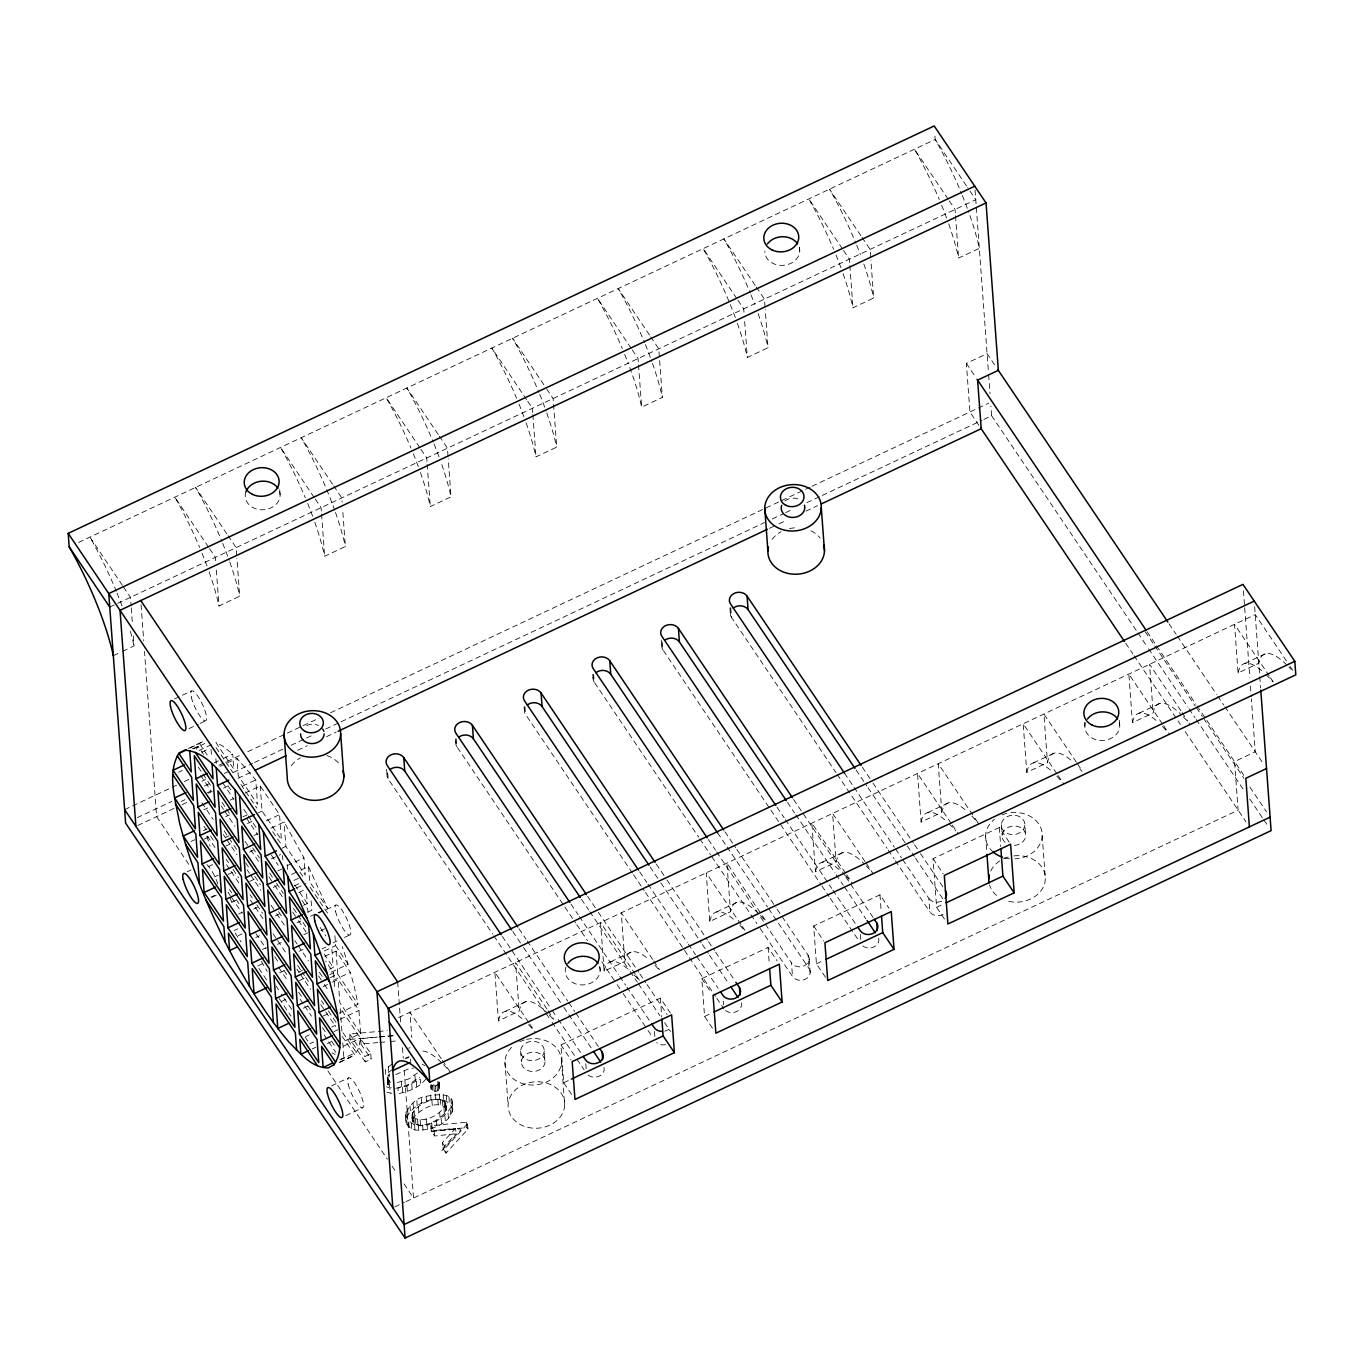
<?xml version="1.0" encoding="UTF-8"?>
<svg xmlns="http://www.w3.org/2000/svg" width="1364" height="1364" viewBox="0 0 1364 1364"><rect width="100%" height="100%" fill="white"/><g stroke="black" fill="none" stroke-linecap="round" stroke-linejoin="round"><path stroke-width="0.75" stroke-dasharray="5 3.75" d="M387.615 1084.192L387.291 1077.253L389.354 1073.792L389.746 1079.197L387.615 1084.192L391.195 1087.909M411.945 1115.496C414.4 1103.203 448.671 1088.796 446.335 1110.381C442.021 1120.56 411.485 1135.172 411.945 1115.496C420.163 1126.255 443.044 1114.303 445.943 1103.391M412.337 1120.901L412.013 1113.945M439.447 1088.864L438.662 1080.834L439.583 1087.534C439.191 1094.201 428.33 1091.251 430.905 1084.806M431.16 1088.404C430.939 1084.363 437.009 1083.067 439.055 1086.238M341.904 1031.099L340.216 1008.03L360.488 1038.14L358.732 1047.927L356.243 1052.377L341.171 1059.47M405.313 1114.627C420.044 1151.557 489.454 1083.954 426.08 1096.332C410.223 1097.577 394.827 1123.663 414.963 1130.006C430.052 1131.643 454.843 1122.981 452.507 1104.448M452.899 1109.853C446.267 1088.114 406.199 1103.476 405.961 1122.657M412.405 1119.35C418.202 1110.347 437.793 1098.31 446.335 1108.796M196.399 749.211L198.07 746.244L203.577 754.428M431.689 1089.7L431.297 1084.295L435.457 1086.034L439.055 1083.476M426.062 1078.822C419.464 1087.347 408.723 1091.865 398.322 1093.57L397.913 1088.165L406.966 1086L420.214 1079.009L420.623 1084.414M441.817 1150.653L460.589 1130.125L459.719 1128.812L429.114 1131.796M467.562 1123.748L467.954 1129.136L446.062 1153.091L445.67 1147.687L467.562 1123.748L466.539 1122.214L430.836 1125.692L431.246 1131.097L434.553 1136.007L456.019 1133.74L455.627 1128.335L434.144 1130.603L430.836 1125.692M446.062 1153.091L442.72 1148.13L442.328 1142.742L455.627 1128.335M442.72 1148.13L456.019 1133.74M392.116 1063.971L385.279 1069.257L385.671 1074.661L392.508 1069.376M397.418 1082.573L408.382 1079.06L419.277 1071.78M395.816 1088.353L408.774 1084.465L419.669 1077.185M395.748 1074.644L407.58 1069.24L413.548 1068.08M190.108 748.069L205.367 740.413M339.517 1062.624L354.776 1054.969L342.296 1036.504M78.601 542.429L935.192 139.469L934.766 133.689M109.751 607.082L975.771 199.707L967.656 187.652M113.331 655.692L120.867 652.145M122.743 651.259L134.047 645.939L133.263 635.385M209.118 571.925A117.526 28.593 64.8 0 1 218.99 605.991L239.706 596.239L236.91 558.2M314.777 522.224A117.526 28.593 64.8 0 1 324.649 556.29L345.365 546.538L342.739 510.613M420.436 472.524A117.526 28.593 64.8 0 1 430.308 506.573L451.024 496.837L448.244 458.798M526.095 422.806A117.526 28.593 64.8 0 1 535.967 456.872L556.7 447.136L553.119 398.527L545.003 386.472M629.759 367.547A117.526 28.593 64.8 0 1 641.643 407.171L662.358 397.418L658.778 348.809L650.662 336.772M737.413 323.404A117.526 28.593 64.8 0 1 747.302 357.47L768.017 347.718L765.221 309.679M843.071 273.704A117.526 28.593 64.8 0 1 852.96 307.77L873.676 298.017L870.88 259.978M948.747 224.003A117.526 28.593 64.8 0 1 958.619 258.052L979.335 248.316A117.526 28.593 64.8 0 0 969.463 214.25M174.558 698.914L191.506 690.951M188.914 728.666L198.326 724.233M200.218 723.346L205.862 720.686M978.943 425.38L969.923 411.996L966.36 363.387L987.076 353.634L996.078 367.018M188.42 748.393L203.492 741.3M192.409 748.904L198.07 746.244M193.483 748.853L204.788 743.533M198.974 750.541L212.153 744.335M201.787 752.161L209.306 748.614M178.599 772.177L182.367 770.404M213.926 762.936L221.462 759.39M223.338 758.503L232.75 754.07L233.738 769.006L215.921 742.562L222.196 745.699L232.75 754.07M124.635 809.619L176.621 785.17M184.293 781.555L190.108 778.827M218.939 765.272L240.166 755.281M247.805 751.683L319.108 718.146M330.548 712.758L810.114 487.17M812.04 486.266L988.764 403.13M220.013 766.363L225.674 763.704M227.549 762.817L236.961 758.384L255.767 779.901L257.557 804.385L238.24 775.707L236.961 758.384M201.838 781.299L205.606 779.526M224.31 773.439L229.97 770.779M137.167 817.701L171.813 801.401M204.532 786.005L210.295 783.294M233.397 772.433L252.647 763.38M254.557 762.476L283.422 748.887M291.129 745.273L304.598 738.93M306.525 738.026L314.214 734.412M325.774 728.973L339.244 722.647M341.171 721.744L764.539 522.565M772.246 518.951L783.788 513.529M785.715 512.608L791.495 509.897M806.891 502.651L820.361 496.326M822.287 495.422L982.012 420.283M983.938 419.379L991.628 415.747L990.929 406.097M181.224 801.452L184.993 799.679M137.781 825.476L174.404 808.238M182.111 804.624L187.891 801.896M207.14 792.842L210.994 791.035M237.95 778.35L251.436 772.007M297.642 750.268L307.275 745.75M326.525 736.679L336.158 732.161M769.381 528.362L777.088 524.731M779.014 523.827L786.721 520.213M805.971 511.142L817.53 505.72M208.436 793.251L212.204 791.478M223.577 788.187L227.345 786.414M242.57 786.107L255.767 779.901M203.935 809.773L207.686 808M245.162 793.047L260.217 785.954L279.535 814.632L281.376 839.747L262.058 811.068L260.217 785.954M230.175 800.139L233.943 798.383M225.657 816.678L229.425 814.905M203.389 830.676L207.157 828.903M242.894 816.866L248.538 814.223M191.113 841.452L194.882 839.678M258.308 812.842L262.058 811.068M204.14 839.133L211.676 835.603M247.395 823.566L253.039 820.906M225.128 837.564L228.896 835.791M266.355 820.838L279.535 814.632M225.861 846.038L233.397 842.492M253.994 835.518L257.762 833.745M270.907 828.17L284.087 821.963L303.933 857.82L305.212 875.125L285.894 846.447L284.087 821.963M187.243 871.767L191.011 869.993M208.112 866.737L213.756 864.077M249.493 852.04L253.261 850.266M214.574 876.847L218.342 875.074M282.126 848.22L285.894 846.447M227.958 874.512L235.495 870.965M271.214 858.928L280.643 854.512M211.028 897.069L214.796 895.296M211.71 897.461L217.37 894.801M249.697 881.4L257.233 877.853M286.986 865.782L303.933 857.82M277.83 870.897L281.598 869.124M231.931 902.098L235.699 900.325M291.521 874.46L299.057 870.914M300.933 870.027L308.469 866.481L327.531 908.271L309.713 881.826L308.469 866.481M273.312 887.418L277.08 885.645M293.908 880.445L301.444 876.899M294.3 885.85L299.961 883.19M238.547 914.051L242.298 912.277M296.534 888.015L305.945 883.582M253.67 909.004L257.438 907.231M298.818 892.533L304.462 889.874M234.028 930.572L237.796 928.816M275.409 915.892L279.177 914.119M238.291 935.67L242.059 933.897M303.541 905.372L307.292 903.599L306.525 893.113M308.042 912.073L311.81 910.299L311.043 899.814M255.767 937.477L259.535 935.704M297.13 922.78L300.898 921.007M310.583 916.233L316.226 913.573M318.119 912.686L323.762 910.027M318.801 913.062L324.444 910.402M326.337 909.515L335.749 905.082M262.365 949.429L266.133 947.656M277.489 944.365L281.257 942.592M303.746 934.732L307.514 932.959M320.898 930.623L324.649 928.85M257.847 965.951L263.508 963.291M299.228 951.271L302.996 949.497M333.157 942.797L336.925 941.024M344.461 937.477L350.105 934.817M322.109 948.798L325.877 947.042M324.325 950.981L335.629 945.661L334.862 935.039M279.586 972.839L285.229 970.179M324.734 956.386L336.038 951.066L350.36 972.344L354.197 986.172L358.016 1004.262L339.176 1013.111M298.699 972.157L302.467 970.384M299.432 980.631L306.968 977.084M329.457 969.224L333.225 967.451L331.674 946.48M331.162 972.225L348.127 964.246L342.262 946.616M329.849 974.629L333.617 972.856L325.655 961.04M330.19 977.681L337.726 974.152L336.038 951.066M281.683 1001.329L285.451 999.556M333.413 980.324L350.36 972.344M323.046 986.632L330.582 983.086M332.475 982.199L338.119 979.54L358.937 1010.451L360.625 1033.52L341.801 1042.386M303.405 1008.218L309.065 1005.558M323.268 1015.992L330.787 1012.446M340.096 1019.3L358.937 1010.451M305.502 1036.691L309.27 1034.918M331.742 1027.058L335.51 1025.302M334.027 1031.576L337.795 1029.803M309.798 1043.767L313.567 1041.994M312.134 1048.967L315.902 1047.194M327.241 1043.596L331.009 1041.823M398.646 1017.544L1255.238 614.601L1288.844 664.507M343.54 1046.103L360.488 1038.14M340.096 1059.504L343.864 1057.731L348.928 1058.191M339.721 1062.062L354.776 1054.969M370.769 1053.741L371.161 1059.146L365.262 1061.925L364.87 1056.52L370.769 1053.741L360.608 1038.669L377.368 1037.186M331.486 1085.897L348.434 1077.935M405.125 1058.447L408.893 1056.691M505.14 1011.406L525.856 1001.67M610.799 961.705L631.515 951.953M716.458 912.005L737.174 902.252M822.117 862.304L842.833 852.551M927.776 812.586L948.491 802.85M1033.435 762.885L1054.167 753.15M1139.111 713.184L1159.826 703.432M1244.769 663.484L1265.485 653.731M528.499 1022.182L494.893 972.276L498.457 1020.886L519.173 1011.133A117.526 28.593 64.8 0 1 547.015 1012.702M635.317 974.203L600.552 922.576L604.116 971.185L624.831 961.432A117.526 28.593 64.8 0 1 648.394 959.097M740.976 924.485L706.211 872.875L709.774 921.484L730.49 911.732A117.526 28.593 64.8 0 1 758.333 913.3M845.475 873.062L811.87 823.157L815.433 871.767L836.149 862.031A117.526 28.593 64.8 0 1 863.992 863.6M951.151 823.362L917.529 773.456L921.109 822.066L941.825 812.33A117.526 28.593 64.8 0 1 965.388 809.994M1056.81 773.661L1023.188 723.755L1026.768 772.365L1047.484 762.629A117.526 28.593 64.8 0 1 1071.047 760.294M1162.469 723.96L1128.846 674.055L1132.427 722.664L1153.143 712.912A117.526 28.593 64.8 0 1 1180.968 714.48M1269.287 675.964L1234.522 624.354L1238.086 672.963L1258.802 663.211A117.526 28.593 64.8 0 1 1286.644 664.779M345.842 1115.633L362.79 1107.67M944.502 919.012L936.608 907.299L933.044 858.689L999.335 827.505L1009.479 842.56M571.567 1094.422L563.69 1082.726L560.911 1044.909L660.364 998.124L670.491 1013.196M712.451 1028.166L704.574 1016.453L701.795 978.636L768.085 947.451L777.105 960.836M825.459 977.204L816.439 963.819L813.677 926.02L879.968 894.818L888.987 908.202M563.69 1082.726L569.419 1080.015M704.574 1016.453L710.252 1013.776M816.439 963.819L824.027 960.256M936.608 907.299L944.178 903.735M394.708 1206.901L404.375 1202.366M406.012 1201.599L1238.12 810.165L1234.556 761.555L1255.272 751.803L1251.385 698.828M408.637 1048.183L410.206 1047.74M405.978 1058.225L408.91 1057.697M431.246 1131.097L466.931 1127.619L467.954 1129.136M379.465 1036.998L396.225 1035.515M360.608 1038.669L361 1044.074L377.76 1042.59M379.857 1042.403L388.228 1041.67M390.326 1041.482L398.714 1040.732M365.262 1061.925L350.088 1039.402L349.695 1033.997L387.24 1030.707M350.088 1039.402L377.214 1037.032M379.294 1036.845L395.969 1035.378M387.018 1092.274L394.077 1093.74M386.609 1086.886L389.848 1087.909L390.24 1093.314M332.1 1052.906L335.135 1054.423M387.223 1078.788L390.803 1082.522M422.039 1064.073L424.63 1065.676M291.691 1009.292L281.24 994.151M199.519 743.636L208.59 757.071M966.496 185.93L935.192 139.469A117.526 28.593 64.8 0 1 961.569 193.586M1290.003 666.229L1294.641 673.117M948.099 199.127L914.477 149.222A117.526 28.593 64.8 0 1 939.267 199.519M949.259 200.849L955.056 209.442L955.363 213.671M1270.447 677.686L1275.084 684.575M1169.016 623.757L1176.16 634.362M1177.354 636.118L1216.586 694.378M1217.779 696.152L1223.73 704.983M1224.906 706.74L1263.149 763.516M966.36 363.387L975.874 377.504M1147.107 631.737L1155.444 644.098M1156.621 645.871L1195.87 704.131M1197.063 705.887L1244.684 776.61M1145.231 631.771L1153.569 644.132M1154.745 645.888L1195.188 705.921M1196.381 707.677L1202.315 716.509M1203.508 718.282L1243.951 778.298M1249.884 787.13L1266.542 811.853M991.628 415.747L1136.724 631.14M1137.9 632.913L1147.414 647.03M1148.607 648.804L1187.856 707.063M1189.05 708.82L1194.983 717.652M1196.177 719.425L1244.94 791.802M1249.697 798.878L1262.774 818.298M1263.968 820.054L1268.725 827.113M860.837 235.648L829.534 189.187A117.526 28.593 64.8 0 1 855.91 243.286M861.997 237.353L870.113 249.407L870.726 257.864M1180.866 710.763L1149.579 664.302L1153.143 712.912M1182.025 712.485L1187.822 721.096M1125.709 643.279L1132.853 653.868M1134.03 655.641L1180.406 724.489M1185.163 731.547L1246.014 821.878M842.441 248.828L808.818 198.922A117.526 28.593 64.8 0 1 833.609 249.22M843.6 250.55L849.38 259.16L849.704 263.371M1163.628 725.682L1169.425 734.275M755.179 285.349L723.875 238.888A117.526 28.593 64.8 0 1 750.251 292.987M756.338 287.071L764.437 299.108L765.068 307.565M1076.366 762.186L1043.903 714.003L1047.484 762.629M1077.526 763.908L1082.164 770.796M736.765 298.528L703.159 248.623A117.526 28.593 64.8 0 1 735.418 317.846M737.924 300.25L743.721 308.861L744.045 313.089M1057.97 775.383L1063.767 783.976M649.503 335.05L618.216 288.588A117.526 28.593 64.8 0 1 644.592 342.705M977.664 822.219L938.244 763.721L941.825 812.33M631.106 348.229L597.5 298.341A117.526 28.593 64.8 0 1 622.291 348.621M632.265 349.951L638.062 358.562L638.369 362.79M952.311 825.084L958.091 833.694M933.044 858.689L943.189 873.744M862.27 767.165L871.784 781.265M872.96 783.021L913.334 842.969M914.528 844.742L919.285 851.784M920.461 853.557L943.036 887.043M856.149 770.08L866.822 785.954M868.016 787.71L906.02 844.128M907.213 845.902L914.34 856.473M915.517 858.246L942.831 898.791M844.521 773.183L852.824 785.528M854.017 787.301L894.392 847.249M895.585 849.005L901.519 857.82M902.712 859.593L928.833 898.382L929.822 911.885A9.446 7.741 -4.2 0 0 944.604 913.437M730.78 607.781L731.496 617.432L835.996 772.587M837.189 774.36L887.077 848.408M888.254 850.164L894.204 858.979M895.381 860.752L929.822 911.885M543.844 384.75L512.557 338.289A117.526 28.593 64.8 0 1 538.933 392.406M865.049 861.605L832.586 813.421L836.149 862.031M866.208 863.327L871.988 871.92M526.606 399.669L491.841 348.042A117.526 28.593 64.8 0 1 516.632 398.322M527.766 401.374L532.403 408.262L532.71 412.491M846.635 874.784L852.432 883.395M793.609 799.457L844.674 875.279M845.868 877.035L873.182 917.58M787.471 802.39L794.598 812.961M795.792 814.717L834.973 872.909M836.166 874.665L843.293 885.253M844.487 887.009L865.85 918.756M777.037 807.249L784.164 817.837M785.357 819.594L831.665 888.356M832.858 890.129L855.416 923.616M662.256 642.018L662.836 649.724L769.722 808.409M770.899 810.182L820.787 884.23M821.963 885.986L829.09 896.574M830.284 898.33L858.791 940.649M813.677 926.02L823.805 941.075M724.949 831.75L735.639 847.624M736.816 849.397L776.014 907.572M777.207 909.345L808.085 955.175L809.074 968.679A9.446 7.741 -4.2 0 1 805.289 979.267A9.446 7.741 -4.2 0 1 792.501 976.471L758.06 925.355M717.617 832.927L725.938 845.254M727.131 847.027L767.506 906.975M768.699 908.731L809.074 968.679M438.185 434.451L406.898 387.99A117.526 28.593 64.8 0 1 433.275 442.107M439.344 436.173L447.46 448.227L448.074 456.684M765.17 919.916L726.927 863.122L730.49 911.732M708.376 839.559L715.503 850.13M716.68 851.903L764.181 922.422M765.375 924.178L791.495 962.967L792.501 976.471M593.596 674.31L594.158 682.034L698.675 837.189M699.868 838.945L710.542 854.819M711.735 856.592L749.74 913.01M750.933 914.767L756.867 923.581M419.788 447.648L386.183 397.742A117.526 28.593 64.8 0 1 410.956 448.023M420.947 449.37L426.744 457.963L427.051 462.191M742.135 926.207L746.773 933.095M656.289 864.06L665.785 878.16M666.962 879.933L707.353 939.881M708.53 941.637L714.48 950.452M715.657 952.208L734.667 980.426M650.151 866.975L659.647 881.093M660.841 882.849L701.215 942.797M702.409 944.57L708.342 953.385M709.519 955.141L728.529 983.359M639.699 871.852L646.826 882.44M648.019 884.196L687.217 942.388M688.394 944.144L695.521 954.732M696.714 956.488L718.095 988.218M524.748 708.462A9.446 7.741 -4.2 0 0 525.498 714.327L632.385 873.011M633.578 874.784L644.268 890.641M645.445 892.414L715.52 996.436M716.697 998.192L723.824 1008.78M701.795 978.636L710.814 992.02M332.526 484.169L301.239 437.708A117.526 28.593 64.8 0 1 334.845 510.63M333.686 485.874L341.801 497.928L342.108 502.157M652.555 959.284L621.268 912.823L624.831 961.432M653.714 961.006L659.511 969.616M587.611 896.353L597.108 910.47M598.302 912.226L638.676 972.174M639.869 973.93L645.803 982.762M646.996 984.518L667.184 1014.492M314.129 497.349L280.507 447.443A117.526 28.593 64.8 0 1 305.297 497.741M315.289 499.071L321.086 507.681L321.393 511.892M636.477 975.925L641.114 982.796M581.473 899.285L588.6 909.856M589.794 911.629L628.992 969.804M630.168 971.577L637.295 982.148M638.488 983.921L659.869 1015.651M664.609 1022.71L670.559 1031.525M571.039 904.161L578.166 914.733M579.359 916.506L618.54 974.68M619.733 976.454L625.667 985.268M626.86 987.024L649.417 1020.528M456.275 738.913L456.838 746.637L563.724 905.321M564.901 907.077L575.591 922.951M576.784 924.707L587.475 940.58M601.729 961.739L615.982 982.898M617.159 984.655L621.916 991.713M623.092 993.469L646.86 1028.746M648.036 1030.502L651.6 1035.788M518.951 928.662L526.078 939.233M527.271 941.007L567.646 1000.954M568.822 1002.711L574.773 1011.525M575.949 1013.299L598.523 1046.785M512.813 931.578L522.31 945.695M523.503 947.451L562.701 1005.643M563.878 1007.399L591.192 1047.944M502.378 936.454L551.073 1008.746M552.25 1010.502L557.006 1017.561M558.2 1019.317L580.757 1052.82M226.867 533.87L195.564 487.408A117.526 28.593 64.8 0 1 221.957 541.508M228.027 535.592L236.143 547.629L236.756 556.086M546.896 1008.985L515.609 962.524L519.173 1011.133M548.055 1010.707L553.852 1019.317M387.41 773.064A9.446 7.741 -4.2 0 0 388.177 778.929L492.677 934.084M493.87 935.857L544.935 1011.662M546.129 1013.435L550.868 1020.494M552.062 1022.25L575.813 1057.509M577.006 1059.282L584.133 1069.853M560.911 1044.909L571.056 1059.964M208.47 547.049L174.848 497.144A117.526 28.593 64.8 0 1 199.638 547.441M209.63 548.771L215.427 557.382L215.734 561.61M529.658 1023.904L535.455 1032.497M122.368 585.292L89.905 537.109A117.526 28.593 64.8 0 1 116.281 591.226M123.527 587.014L130.484 597.33L131.097 605.787M441.237 1058.703L409.95 1012.241L411.809 1037.595M442.396 1060.425L449.353 1070.74M216.092 747.625L233.005 772.74M240.917 784.471L256.824 808.102M272.698 831.665L280.643 843.464M299.927 872.09L304.462 878.842M310.105 887.214L328.298 914.204M227.924 785.766L232.443 792.467M243.747 809.244L247.157 814.308M248.282 815.996L256.244 827.795M294.795 885.048L307.292 903.599M222.588 782.646L233.943 799.509M246.407 818.025L257.779 834.887M271.368 855.075L278.188 865.202M302.024 900.564L307.701 909.004L308.008 913.198M320.165 927.503L325.843 935.943M198.309 767.165L201.702 772.194M202.827 773.865L211.829 787.25M222.008 802.356L225.418 807.403M226.56 809.091L229.953 814.155M252.647 847.845L259.467 857.956M269.663 873.096L275.34 881.519M276.483 883.207L283.286 893.335M293.482 908.458L296.892 913.522M298.034 915.21L307.122 928.714M324.12 953.965L333.225 967.451M337.726 974.152L358.016 1004.262M200.61 775.4L211.011 790.847M221.275 806.056L223.543 809.432M224.668 811.12L234.898 826.311M245.094 841.435L249.646 848.186M250.771 849.874L258.734 861.673M268.913 876.813L273.465 883.548M274.607 885.236L282.553 897.052M292.748 912.175L297.284 918.927M298.426 920.615L306.371 932.413M442.328 1142.742L445.67 1147.687M224.105 830.829L236.603 849.38M245.656 862.815L250.192 869.567M254.744 876.319L260.422 884.759M278.563 911.698L283.115 918.432M319.398 972.31L325.075 980.75M360.625 1033.52L339.824 1002.625L338.119 979.54M201.923 802.731L213.193 819.457M223.355 834.546L225.623 837.905M226.765 839.593L236.995 854.785M247.191 869.908L249.459 873.284M250.601 874.972L260.814 890.163M271.01 905.287L275.562 912.039M276.687 913.71L284.65 925.525M294.829 940.649L297.113 944.024M298.239 945.712L308.469 960.904M318.665 976.027L323.2 982.779M324.342 984.467L328.895 991.202M361 1044.074L371.161 1059.146M349.695 1033.997L364.87 1056.52M203.935 826.277L206.152 829.551M210.55 836.098L214.966 842.645M226.185 859.303L228.47 862.679M233.005 869.431L238.683 877.853M250.021 894.682L252.289 898.041M256.841 904.792L262.519 913.232M297.659 965.422L304.479 975.533M305.621 977.221L310.174 983.973M321.495 1000.784L323.762 1004.16M328.315 1010.912L336.26 1022.727M343.012 1032.736L356.243 1052.377M226.577 864.708L229.987 869.772M231.13 871.46L239.092 883.258M250.413 900.069L262.911 918.637M273.107 933.76L276.517 938.824M277.642 940.512L286.73 953.999M296.926 969.139L299.193 972.498M300.336 974.186L310.566 989.377M320.745 1004.501L335.527 1026.427M229.425 889.464L231.692 892.84M236.228 899.592L240.78 906.344M274.795 956.829L279.347 963.581M283.882 970.333L288.435 977.084M298.614 992.208L303.166 998.96M307.718 1005.711L312.254 1012.446M322.45 1027.586L326.985 1034.321M331.537 1041.073L336.09 1047.825M227.976 892.124L230.345 895.654M231.522 897.41L242.212 913.283M255.903 933.607L266.133 948.798M278.597 967.298L287.685 980.801M300.148 999.301L303.558 1004.364M304.701 1006.052L311.521 1016.163M188.744 864.282L156.621 816.61L144.482 651.395M235.12 933.164L241.07 941.995M258.921 968.474L267.242 980.835M279.143 998.499L291.026 1016.163M305.297 1037.356L307.684 1040.885M327.906 1070.911L387.376 1159.195M392.133 1166.254L396.89 1173.33M404.034 1183.918L413.548 1198.052L404.068 1068.847M335.629 945.661L348.127 964.246M207.311 836.047L215.256 847.879M324.086 1034.867L327.616 1040.135M328.792 1041.891L335.834 1052.428M275.852 985.678L280.166 992.446M261.325 961.228L267.242 971.509M230.022 897.921L232.46 903.599M206.834 836.32L210.09 846.123M1254.658 606.895L1260.626 688.002M1243.439 590.731L1244.531 605.565M1244.684 607.679L1249.816 677.618M1250.447 686.109L1251.214 696.697M1119.332 720.345L1119.759 726.142M1084.585 722.391L1084.874 726.245M1042.181 835.603L1045.353 878.808M1024.858 825.203A11.799 9.667 -4.2 0 1 1006.581 833.114A11.799 9.667 -4.2 0 1 1007.826 816.354A11.799 9.667 -4.2 0 1 1024.858 825.203L1025.66 835.996M975.055 190.056L988.474 372.662M988.627 374.776L990.025 393.787M1001.312 824.589L1002.114 835.382M955.516 215.785L958.619 258.052M999.335 827.505L1000.733 846.515M985.592 835.791L986.803 852.244M849.857 265.486L852.96 307.77M879.968 894.818L881.195 911.629M860.445 934.528L860.872 940.325M799.44 247.157L799.73 251.01M809.227 959.045L810.216 972.549M744.659 321.546L747.302 357.47M768.085 947.451L769.33 964.263M729.928 607.781L730.354 613.561M723.261 1001.057L723.551 1004.927M661.267 640.074L661.693 645.871M638.523 364.904L641.643 407.171M660.364 998.124L661.745 1017.033M654.464 1031.44L654.873 1037.22M592.743 674.31L593.016 678.164M599.87 966.701L600.16 970.571M585.787 1063.732L586.213 1069.529M532.864 414.605L535.967 456.872M561.525 1061.704L564.696 1104.925A28.32 23.205 -4.2 0 1 521.628 1125.181A28.32 23.205 -4.2 0 1 522.872 1084.926A28.32 23.205 -4.2 0 1 564.696 1104.925M524.935 706.62L525.498 714.327M524.066 706.603L524.356 710.474M544.219 1050.962A11.799 9.667 -4.2 0 1 526.282 1059.402A11.799 9.667 -4.2 0 1 526.794 1042.625A11.799 9.667 -4.2 0 1 544.219 1050.962L545.02 1061.755A11.799 9.667 -4.2 0 1 527.067 1070.194A11.799 9.667 -4.2 0 1 527.595 1053.434A11.799 9.667 -4.2 0 1 545.02 1061.755M520.639 1051.03L521.44 1061.84M504.936 1061.891L508.107 1105.096M455.406 738.913L455.695 742.766M427.205 464.306L430.308 506.573M466.539 1122.214L466.931 1127.619M452.183 1101.754L452.575 1107.159M451.91 1107.227L452.302 1112.632M450.938 1099.179L451.331 1104.584M450.393 1110.126L450.785 1115.53M448.961 1096.98L449.353 1102.385M448.04 1113.007L448.432 1118.395M446.352 1095.377L446.761 1100.782M445.943 1104.993L446.335 1110.381M445.295 1101.89L445.687 1107.295M445.295 1106.681L445.687 1112.086M444.101 1100.663L444.493 1106.051M444.937 1115.718L445.346 1121.123M443.147 1094.371L443.556 1099.776M443.999 1108.472L444.391 1113.877M442.465 1099.827L442.857 1105.232M439.191 1082.129L439.583 1087.534M440.384 1099.401L440.777 1104.806M439.327 1093.962L439.737 1099.35M441.101 1118.292L441.493 1123.68M438.321 1084.67L438.714 1090.075M437.725 1081.567L437.997 1085.164M439.651 1112.154L440.043 1117.542M437.06 1085.556L437.452 1090.961M437.878 1099.384L438.27 1104.789M435.457 1086.034L435.849 1091.422M435.116 1094.133L435.508 1099.537M433.82 1085.932L434.212 1091.336M436.497 1120.697L436.906 1126.101M432.354 1085.352L432.746 1090.757M431.894 1100.543L432.303 1105.948M434.144 1130.603L434.553 1136.007M430.7 1094.934L431.092 1100.339M431.689 1122.708L432.081 1128.096M426.08 1096.332L426.472 1101.737M427.068 1124.089L427.461 1129.494M426.131 1118.497L426.523 1123.902M421.271 1098.327L421.664 1103.732M422.635 1124.874L423.045 1130.279M420.129 1119.656L420.538 1125.061M416.378 1081.584L416.77 1086.989M418.458 1106.852L418.867 1112.24M414.929 1075.446L415.321 1080.851M416.838 1100.68L417.231 1106.085M418.407 1125.044L418.799 1130.449M417.606 1119.639L417.998 1125.044M415.526 1119.213L415.918 1124.618M410.53 1059.231L410.786 1062.846M414.076 1110.501L414.468 1115.905M411.775 1084.005L412.184 1089.393M413.07 1103.22L413.463 1108.625M414.571 1124.618L414.963 1130.006M413.889 1118.395L414.298 1123.8M387.751 773.149L388.177 778.929M412.712 1112.291L413.104 1117.679M412.712 1117.167L413.104 1122.555M412.542 1116.911L412.934 1122.316M386.609 769.279L387.018 775.059M410.001 1105.948L410.394 1111.353M411.331 1123.578L411.74 1128.983M406.966 1086L407.359 1091.405M407.597 1108.881L407.989 1114.286M408.723 1121.941L409.115 1127.346M397.674 981.995L400.641 1022.25M402.499 1047.671L403.284 1058.259M406.711 1119.725L407.103 1125.112M405.995 1111.831L406.404 1117.235M402.346 1087.398L402.755 1092.786M401.408 1081.788L401.8 1087.193M388.348 1066.512L388.74 1071.916M389.166 1081.686L389.575 1087.091M387.99 1075.582L388.382 1080.987M387.819 1080.203L388.382 1085.863M387.291 1077.253L387.683 1082.641M321.546 514.006L324.649 556.29M342.773 1042.863L343.864 1057.731M333.617 972.856L334.845 989.633M279.705 489.642L280.132 495.439M287.207 864.435L287.821 872.824M282.553 855.637L282.86 859.849M216.347 570.05L218.99 605.991M215.887 758.554L216.347 764.846M211.062 749.365L211.693 757.873M141.072 604.798L143.714 640.807M131.251 607.901L132.342 622.7M962.353 195.495A117.526 28.593 64.8 0 1 968.798 212.409M279.637 491.722A17.476 14.305 -4.2 0 1 262.229 509.812A17.476 14.305 -4.2 0 1 245.946 491.841M799.253 247.31A17.476 14.305 -4.2 0 1 784.112 265.264A17.476 14.305 -4.2 0 1 764.829 251.112M941.637 205.231A117.526 28.593 64.8 0 1 946.752 218.445M117.065 593.118A117.526 28.593 64.8 0 1 122.18 606.332M130.381 631.379A117.526 28.593 64.8 0 1 134.047 645.939M222.724 543.418A117.526 28.593 64.8 0 1 229.186 560.331M229.834 562.173A117.526 28.593 64.8 0 1 239.706 596.239M202.008 553.17A117.526 28.593 64.8 0 1 207.123 566.367M335.493 512.472A117.526 28.593 64.8 0 1 345.365 546.538M307.667 503.469A117.526 28.593 64.8 0 1 312.782 516.666M434.042 444.016A117.526 28.593 64.8 0 1 439.157 457.213M441.783 464.595A117.526 28.593 64.8 0 1 451.024 496.837M413.326 453.752A117.526 28.593 64.8 0 1 418.441 466.965M539.718 394.315A117.526 28.593 64.8 0 1 546.163 411.229M546.811 413.07A117.526 28.593 64.8 0 1 556.7 447.136M518.985 404.051A117.526 28.593 64.8 0 1 524.1 417.265M645.377 344.598A117.526 28.593 64.8 0 1 651.822 361.528M652.469 363.37A117.526 28.593 64.8 0 1 662.358 397.418M624.661 354.35A117.526 28.593 64.8 0 1 628.361 363.813M751.035 294.897A117.526 28.593 64.8 0 1 754.735 304.36M758.128 313.652A117.526 28.593 64.8 0 1 768.017 347.718M856.694 245.196A117.526 28.593 64.8 0 1 860.411 254.659M863.804 263.951A117.526 28.593 64.8 0 1 873.676 298.017M835.979 254.949A117.526 28.593 64.8 0 1 841.077 268.145M1014.083 855.876A28.32 23.205 -4.2 0 1 1045.012 881.843A28.32 23.205 -4.2 0 1 1005.558 900.411M996.538 895.398A28.32 23.205 -4.2 0 1 989.548 884.997M990.707 871.05A28.32 23.205 -4.2 0 1 1001.943 859.627M1003.529 858.826A28.32 23.205 -4.2 0 1 1010.434 856.49M772.041 539.462A28.32 23.205 -4.2 0 1 781.078 531.721M789.551 528.584A28.32 23.205 -4.2 0 1 796.9 527.766M810.949 530.835A28.32 23.205 -4.2 0 1 820.122 538.03M291.299 765.698A28.32 23.205 -4.2 0 1 300.268 757.924M326.849 755.554A28.32 23.205 -4.2 0 1 340.301 765.272M526.606 1039.385A28.32 23.205 -4.2 0 1 561.405 1063.238A28.32 23.205 -4.2 0 1 521.73 1083.306A28.32 23.205 -4.2 0 1 512.438 1046.546M519.701 1041.721A28.32 23.205 -4.2 0 1 524.816 1039.828M1010.894 812.671A28.32 23.205 -4.2 0 1 1042.113 833.336A28.32 23.205 -4.2 0 1 1015.004 858.877M1009.479 858.74A28.32 23.205 -4.2 0 1 1002.387 857.189M993.367 852.193A28.32 23.205 -4.2 0 1 994.39 819.338M1002.011 814.905A28.32 23.205 -4.2 0 1 1007.246 813.285M306.73 725.529A11.799 9.667 -4.2 0 1 318.511 725.495M1005.046 842.321A11.799 9.667 -4.2 0 1 1008.627 827.164A11.799 9.667 -4.2 0 1 1025.438 833.489A11.799 9.667 -4.2 0 1 1013.162 845.373M784.897 500.98A11.799 9.667 -4.2 0 1 799.168 499.394M668.957 1029.138A9.446 7.741 -4.2 0 1 664.677 1031.15M808.085 955.175A9.446 7.741 -4.2 0 1 804.3 965.763A9.446 7.741 -4.2 0 1 791.495 962.967M941.62 901.161A9.446 7.741 -4.2 0 1 928.833 898.382M731.496 617.432A9.446 7.741 -4.2 0 1 731.735 609.691M878.621 938.244A9.446 7.741 -4.2 0 1 873.949 946.974A9.446 7.741 -4.2 0 1 862.611 945.781M662.836 649.724A9.446 7.741 -4.2 0 1 663.074 641.984M594.158 682.034A9.446 7.741 -4.2 0 1 594.397 674.293M741.283 1002.847A9.446 7.741 -4.2 0 1 736.628 1011.577A9.446 7.741 -4.2 0 1 725.273 1010.383M456.838 746.637A9.446 7.741 -4.2 0 1 457.076 738.896M665.666 1044.654A9.446 7.741 -4.2 0 1 656.613 1042.676M603.962 1067.449A9.446 7.741 -4.2 0 1 598.182 1076.622A9.446 7.741 -4.2 0 1 586.503 1073.383M1119.281 722.426A17.476 14.305 -4.2 0 1 1101.873 740.516A17.476 14.305 -4.2 0 1 1085.574 722.545M599.683 966.854A17.476 14.305 -4.2 0 1 582.275 984.944A17.476 14.305 -4.2 0 1 565.975 966.957M422.891 1051.098A117.526 28.593 64.8 0 1 441.339 1062.403M443.573 1064.653A117.526 28.593 64.8 0 1 450.512 1072.462M1238.086 672.963A117.526 28.593 64.8 0 1 1264.479 673.134M1265.911 674.515A117.526 28.593 64.8 0 1 1272.731 681.795M1288.861 667.013A117.526 28.593 64.8 0 1 1291.128 669.434M1132.427 722.664A117.526 28.593 64.8 0 1 1155.99 720.328M1162.469 726.466A117.526 28.593 64.8 0 1 1168.232 732.86M1183.202 716.714A117.526 28.593 64.8 0 1 1190.141 724.54M1026.768 772.365A117.526 28.593 64.8 0 1 1050.331 770.029M1056.81 776.167A117.526 28.593 64.8 0 1 1061.397 781.197M1079.811 768.853A117.526 28.593 64.8 0 1 1082.112 771.461M921.109 822.066A117.526 28.593 64.8 0 1 947.486 822.253M948.935 823.634A117.526 28.593 64.8 0 1 955.738 830.898M971.867 816.132A117.526 28.593 64.8 0 1 978.823 823.941M815.433 871.767A117.526 28.593 64.8 0 1 839.013 869.448M845.492 875.569A117.526 28.593 64.8 0 1 851.255 881.979M866.208 865.833A117.526 28.593 64.8 0 1 873.148 873.642M709.774 921.484A117.526 28.593 64.8 0 1 733.355 919.148M739.834 925.286A117.526 28.593 64.8 0 1 744.42 930.316M760.549 915.534A117.526 28.593 64.8 0 1 765.136 920.564M604.116 971.185A117.526 28.593 64.8 0 1 627.679 968.849M634.175 974.987A117.526 28.593 64.8 0 1 638.761 980.017M654.891 965.235A117.526 28.593 64.8 0 1 659.477 970.264M498.457 1020.886A117.526 28.593 64.8 0 1 522.02 1018.55M528.516 1024.688A117.526 28.593 64.8 0 1 533.102 1029.718M549.232 1014.935A117.526 28.593 64.8 0 1 553.818 1019.982M206.834 864.606A16.521 4.024 64.8 0 1 217.865 884.077M335.493 911.084A16.521 4.024 64.8 0 0 348.996 934.92A16.521 4.024 64.8 0 0 344.291 913.863A16.521 4.024 64.8 0 0 335.493 911.084M191.25 696.953A16.521 4.024 64.8 0 0 204.753 720.772A16.521 4.024 64.8 0 0 200.048 699.715A16.521 4.024 64.8 0 0 191.25 696.953M348.178 1083.937A16.521 4.024 64.8 0 0 361.682 1107.756A16.521 4.024 64.8 0 0 356.993 1086.699A16.521 4.024 64.8 0 0 348.178 1083.937"/><path stroke-width="1.5" d="M334.061 1064.721C343.626 1050.246 339.346 1031.747 337.641 1015.703C330.207 975.942 315.817 937.869 299.517 900.973C281.819 862.491 261.513 825.015 236.143 791.001C221.906 775.178 207.976 751.888 184.651 750.166L178.803 753.388C166.561 774.258 175.649 800.088 179.4 822.185C190.005 863.668 206.271 903.497 225.111 941.876C243.167 977.289 263.201 1012.071 289.185 1042.335C300.08 1053.042 311.521 1067.841 328.213 1067.944L334.061 1064.721L321.58 1046.239L323.149 1067.483L332.56 1063.05M113.331 655.692A117.526 28.593 64.8 0 0 69.189 546.862L68.2 533.358L934.204 125.965L986.036 202.929L998.346 370.36L977.63 380.113L981.193 428.722L821.384 503.896M974.783 186.203L108.762 593.579L125.624 823.123L405.091 1238.035L1271.095 830.642L1260.779 690.116M986.036 202.929L120.032 610.305L135.906 826.362M186.339 749.842L178.803 753.388L191.284 771.871L189.715 750.626M184.396 764.914L173.092 770.234L193.364 800.344L191.676 777.258L177.337 755.98M195.939 778.776L194.251 755.707L213.415 784.164L215.103 807.232L195.939 778.776L207.243 773.473M185.947 792.603L174.643 797.923L195.461 828.818L193.773 805.749L172.955 774.837M235.051 789.654L236.842 814.138L217.524 785.442L228.828 780.14M255.29 770.2L286.082 755.707M338.084 731.257L767.455 529.266M197.882 807.028L196.177 783.959L215.495 812.637L217.2 835.706L197.882 807.028L209.186 801.725M219.621 813.933L217.916 790.847L237.234 819.525L238.939 842.611L219.621 813.933L230.908 808.613M194.523 830.71L183.219 836.013L197.558 857.291L195.853 834.222L175.308 803.72M199.979 835.518L198.274 812.433L217.592 841.111L219.297 864.196L199.979 835.518L211.267 830.199M258.819 824.385L260.66 849.499L241.343 820.821L254.539 814.615M221.701 842.406L220.013 819.321L239.331 848.016L241.019 871.085L221.701 842.406L233.005 837.087M202.06 863.992L200.372 840.906L219.689 869.584L221.377 892.67L202.06 863.992L213.364 858.672M243.44 849.295L241.752 826.226L261.07 854.904L262.758 877.973L243.44 849.295L254.744 843.975M223.798 870.88L222.11 847.811L241.428 876.489L243.116 899.558L223.798 870.88L235.102 865.56M283.218 867.555L284.496 884.878L265.179 856.2L276.466 850.88M204.157 892.465L202.452 869.397L221.769 898.075L223.474 921.143L204.157 892.465L215.461 887.146M245.537 877.768L243.832 854.699L263.15 883.378L264.855 906.463L245.537 877.768L256.824 872.466M225.895 899.353L224.19 876.285L243.508 904.963L245.213 928.031L225.895 899.353L237.183 894.051M267.259 884.673L265.571 861.588L284.888 890.266L286.576 913.351L267.259 884.673L278.563 879.354M247.617 906.259L245.929 883.173L265.247 911.851L266.935 934.937L247.617 906.259L258.921 900.939M306.815 918.006L288.998 891.562L294.641 888.902M227.976 927.844L226.288 904.758L245.605 933.436L247.293 956.522L227.976 927.844L239.28 922.524M269.356 913.147L267.668 890.078L286.986 918.756L288.674 941.825L269.356 913.147L280.66 907.827M249.714 934.732L248.026 911.646L267.344 940.342L269.032 963.41L249.714 934.732L261.018 929.413M291.095 920.035L289.39 896.966L308.707 925.644L310.412 948.713L291.095 920.035L302.399 914.733M237.183 946.991L229.646 950.538L228.368 933.232L247.685 961.91L249.493 986.394M271.453 941.62L269.748 918.552L289.066 947.23L290.771 970.298L271.453 941.62L282.74 936.301M251.811 963.206L250.106 940.137L269.424 968.815L271.129 991.884L251.811 963.206L263.099 957.886M293.175 948.526L291.487 925.44L310.804 954.118L312.492 977.204L293.175 948.526L304.479 943.206M273.533 970.094L271.845 947.025L291.163 975.703L292.851 998.789L273.533 970.094L284.837 964.791M327.394 973.998L314.913 955.414L320.574 952.754M267.225 987.519L254.045 993.725L252.204 968.611L271.521 997.289L273.363 1022.403M295.272 976.999L293.584 953.913L312.902 982.591L314.59 1005.677L295.272 976.999L306.576 971.679M275.63 998.584L273.942 975.499L293.26 1004.177L294.948 1027.263L275.63 998.584L286.934 993.265M337.556 1014.39L317.011 983.887L328.315 978.568M297.369 1005.473L295.664 982.404L314.982 1011.082L316.687 1034.151L297.369 1005.473L308.656 1000.153M277.83 1028.456L289.117 1023.136M339.909 1043.272L319.091 1012.361L330.395 1007.058M299.449 1033.946L297.761 1010.877L317.079 1039.556L318.767 1062.624L299.449 1033.946L310.753 1028.644M1254.249 601.098L388.228 1008.473L405.091 1238.035M335.527 1062.113L321.188 1040.851L332.492 1035.532M308.366 1050.74L300.83 1054.287L299.858 1039.351L317.454 1065.693M409.746 1062.624L392.798 1070.587A117.526 28.593 64.8 0 1 429.796 1082.215L1295.8 674.822L1294.811 661.318L1242.979 584.372L376.958 991.747L392.832 1207.788M389.217 1021.977L429.796 1082.215L428.808 1068.711L1294.811 661.318M571.328 1079.129L663.126 1035.941L661.898 1019.13M714.037 1011.986L770.865 985.268L769.637 968.457M825.919 959.369L882.747 932.635L881.502 915.824M946.087 902.832L1002.898 876.114L1000.886 848.63M1266.542 768.529L1245.826 778.281L1249.39 826.891M674.396 1052.667L574.96 1099.452L572.181 1061.635L671.634 1014.867L674.396 1052.667L663.126 1035.941M782.135 1001.994L715.844 1033.179L713.065 995.362L779.356 964.178L782.135 1001.994L770.865 985.268M894.017 949.361L827.709 980.546L824.93 942.746L891.238 911.561L894.017 949.361L882.747 932.635M1014.168 892.84L947.878 924.025L944.314 875.415L1010.605 844.231L1014.168 892.84L1002.898 876.114M1270.106 817.138L404.102 1224.531L124.635 809.619M997.766 369.525L1167.84 622.001M977.05 379.277L1145.931 629.98M980.631 427.887L1124.516 641.506M844.521 773.183L730.507 603.928A9.446 7.741 -4.2 0 1 734.275 593.34A9.446 7.741 -4.2 0 1 747.08 596.136L861.093 765.392M747.08 596.136L748.069 609.64L854.955 768.324M775.843 805.493L661.83 636.238A9.446 7.741 -4.2 0 1 665.615 625.633A9.446 7.741 -4.2 0 1 678.419 628.429L792.416 797.701M874.375 919.353L876.745 922.882L877.308 930.589M678.419 628.429L679.408 641.933L786.295 800.617M867.044 920.512L875.364 932.857M857.786 927.145L860.173 930.674A9.446 7.741 -4.2 0 0 872.96 933.47A9.446 7.741 -4.2 0 0 876.745 922.882M707.183 837.786L593.169 668.531A9.446 7.741 -4.2 0 1 596.955 657.942A9.446 7.741 -4.2 0 1 609.742 660.739L723.755 829.994M609.742 660.739L610.731 674.242L717.617 832.927M638.523 870.096L524.509 700.823A9.446 7.741 -4.2 0 1 528.294 690.235A9.446 7.741 -4.2 0 1 541.082 693.031L655.095 862.304M735.844 982.182L739.407 987.485L739.987 995.191M541.082 693.031L542.071 706.535L648.957 865.219M730.899 986.871L738.026 997.459M720.465 991.747L722.835 995.277A9.446 7.741 -4.2 0 0 735.639 998.073A9.446 7.741 -4.2 0 0 739.407 987.485M569.845 902.388L455.849 733.133A9.446 7.741 -4.2 0 1 459.617 722.545A9.446 7.741 -4.2 0 1 472.421 725.341L586.435 894.596M472.421 725.341L473.41 738.845L580.297 897.529M651.804 1024.057L654.174 1027.569A9.446 7.741 -4.2 0 0 662.222 1031.423M501.185 934.698L387.171 765.426A9.446 7.741 -4.2 0 1 390.957 754.838A9.446 7.741 -4.2 0 1 403.744 757.634L517.757 926.889M599.7 1048.558L602.087 1052.087L602.649 1059.794M403.744 757.634L404.75 771.137L511.636 929.822M593.579 1051.474L600.706 1062.062M583.127 1056.35L585.514 1059.879A9.446 7.741 -4.2 0 0 598.302 1062.675A9.446 7.741 -4.2 0 0 602.087 1052.087M140.748 600.569L397.674 981.995M68.2 533.358L428.808 1068.711M69.189 546.862L109.751 607.082M195.205 752.314L213.023 778.759L212.034 763.823M329.645 982.097L315.306 960.819L317.011 983.887M338.221 1020.187L317.403 989.292L319.091 1012.361M339.772 1047.876L319.5 1017.766L321.188 1040.851M206.066 900.121L223.867 926.548L225.111 941.876M185.47 844.111L197.951 862.696L199.519 883.923M287.753 876.217L288.998 891.562M986.956 854.307L988.764 878.996M821.298 507.698A28.32 23.205 -4.2 0 1 778.247 527.953A28.32 23.205 -4.2 0 1 779.492 487.715A28.32 23.205 -4.2 0 1 821.298 507.698L824.47 550.903M764.727 507.885L767.898 551.09M340.659 733.662A28.32 23.205 -4.2 0 1 297.744 754.139A28.32 23.205 -4.2 0 1 298.682 713.901A28.32 23.205 -4.2 0 1 340.659 733.662L343.83 776.866M313.362 934.169L314.913 955.414M284.07 734.139L287.241 777.344A28.32 23.205 -4.2 0 0 318.699 800.105A28.32 23.205 -4.2 0 0 342.995 770.865M296.619 1049.956L295.34 1032.667L276.022 1003.989L277.847 1028.78M263.371 831.716L265.179 856.2M239.501 795.706L241.343 820.821M216.245 768.137L217.524 785.442M245.946 491.841A17.476 14.305 -4.2 0 1 260.848 481.287A17.476 14.305 -4.2 0 1 278 488.278M767.386 243.951A17.476 14.305 -4.2 0 1 797.616 243.849M989.071 883.037A28.32 23.205 -4.2 0 1 989.326 874.955M823.703 544.901A28.32 23.205 -4.2 0 1 796.695 574.21A28.32 23.205 -4.2 0 1 768.443 547.049M1002.387 857.189A28.32 23.205 -4.2 0 1 993.367 852.193M324.155 733.866A11.799 9.667 -4.2 0 1 312.066 743.568A11.799 9.667 -4.2 0 1 300.574 733.934M322.722 729.024A11.799 9.667 -4.2 0 1 323.831 731.36M804.47 505.243A11.799 9.667 -4.2 0 1 792.706 517.467A11.799 9.667 -4.2 0 1 781.708 505.328M945.405 890.573A9.446 7.741 -4.2 0 1 945.167 898.313M733.286 608.071A9.446 7.741 -4.2 0 1 748.069 609.64M664.626 640.381A9.446 7.741 -4.2 0 1 679.408 641.933M595.949 672.674A9.446 7.741 -4.2 0 1 610.731 674.242M527.288 704.983A9.446 7.741 -4.2 0 1 542.071 706.535M458.628 737.276A9.446 7.741 -4.2 0 1 473.41 738.845M389.951 769.586A9.446 7.741 -4.2 0 1 404.75 771.137M1087.432 719.084A17.476 14.305 -4.2 0 1 1117.645 718.981M567.816 963.496A17.476 14.305 -4.2 0 1 598.046 963.41M252.579 494.416A17.476 14.305 -4.2 0 0 279.126 481.935A17.476 14.305 -4.2 0 0 253.346 469.608A17.476 14.305 -4.2 0 0 252.579 494.416M772.177 250.004A17.476 14.305 -4.2 0 0 798.741 237.507A17.476 14.305 -4.2 0 0 772.945 225.179A17.476 14.305 -4.2 0 0 772.177 250.004M786.073 505.396A11.799 9.667 -4.2 0 0 804.01 496.956A11.799 9.667 -4.2 0 0 786.585 488.619A11.799 9.667 -4.2 0 0 786.073 505.396M305.417 731.496A11.799 9.667 -4.2 0 0 323.353 723.056A11.799 9.667 -4.2 0 0 305.928 714.736A11.799 9.667 -4.2 0 0 305.417 731.496M1092.223 725.119A17.476 14.305 -4.2 0 0 1118.77 712.639A17.476 14.305 -4.2 0 0 1092.99 700.312A17.476 14.305 -4.2 0 0 1092.223 725.119M572.607 969.548A17.476 14.305 -4.2 0 0 599.171 957.068A17.476 14.305 -4.2 0 0 573.374 944.741A17.476 14.305 -4.2 0 0 572.607 969.548M314.76 920.836A16.521 4.024 64.8 0 0 328.281 944.672A16.521 4.024 64.8 0 0 323.575 923.599A16.521 4.024 64.8 0 0 314.76 920.836M327.462 1093.672A16.521 4.024 64.8 0 0 340.966 1117.508A16.521 4.024 64.8 0 0 336.277 1096.434A16.521 4.024 64.8 0 0 327.462 1093.672M170.534 706.688A16.521 4.024 64.8 0 0 184.038 730.524A16.521 4.024 64.8 0 0 179.332 709.468A16.521 4.024 64.8 0 0 170.534 706.688M183.219 879.541A16.521 4.024 64.8 0 0 196.723 903.36A16.521 4.024 64.8 0 0 192.034 882.303A16.521 4.024 64.8 0 0 183.219 879.541"/></g></svg>
